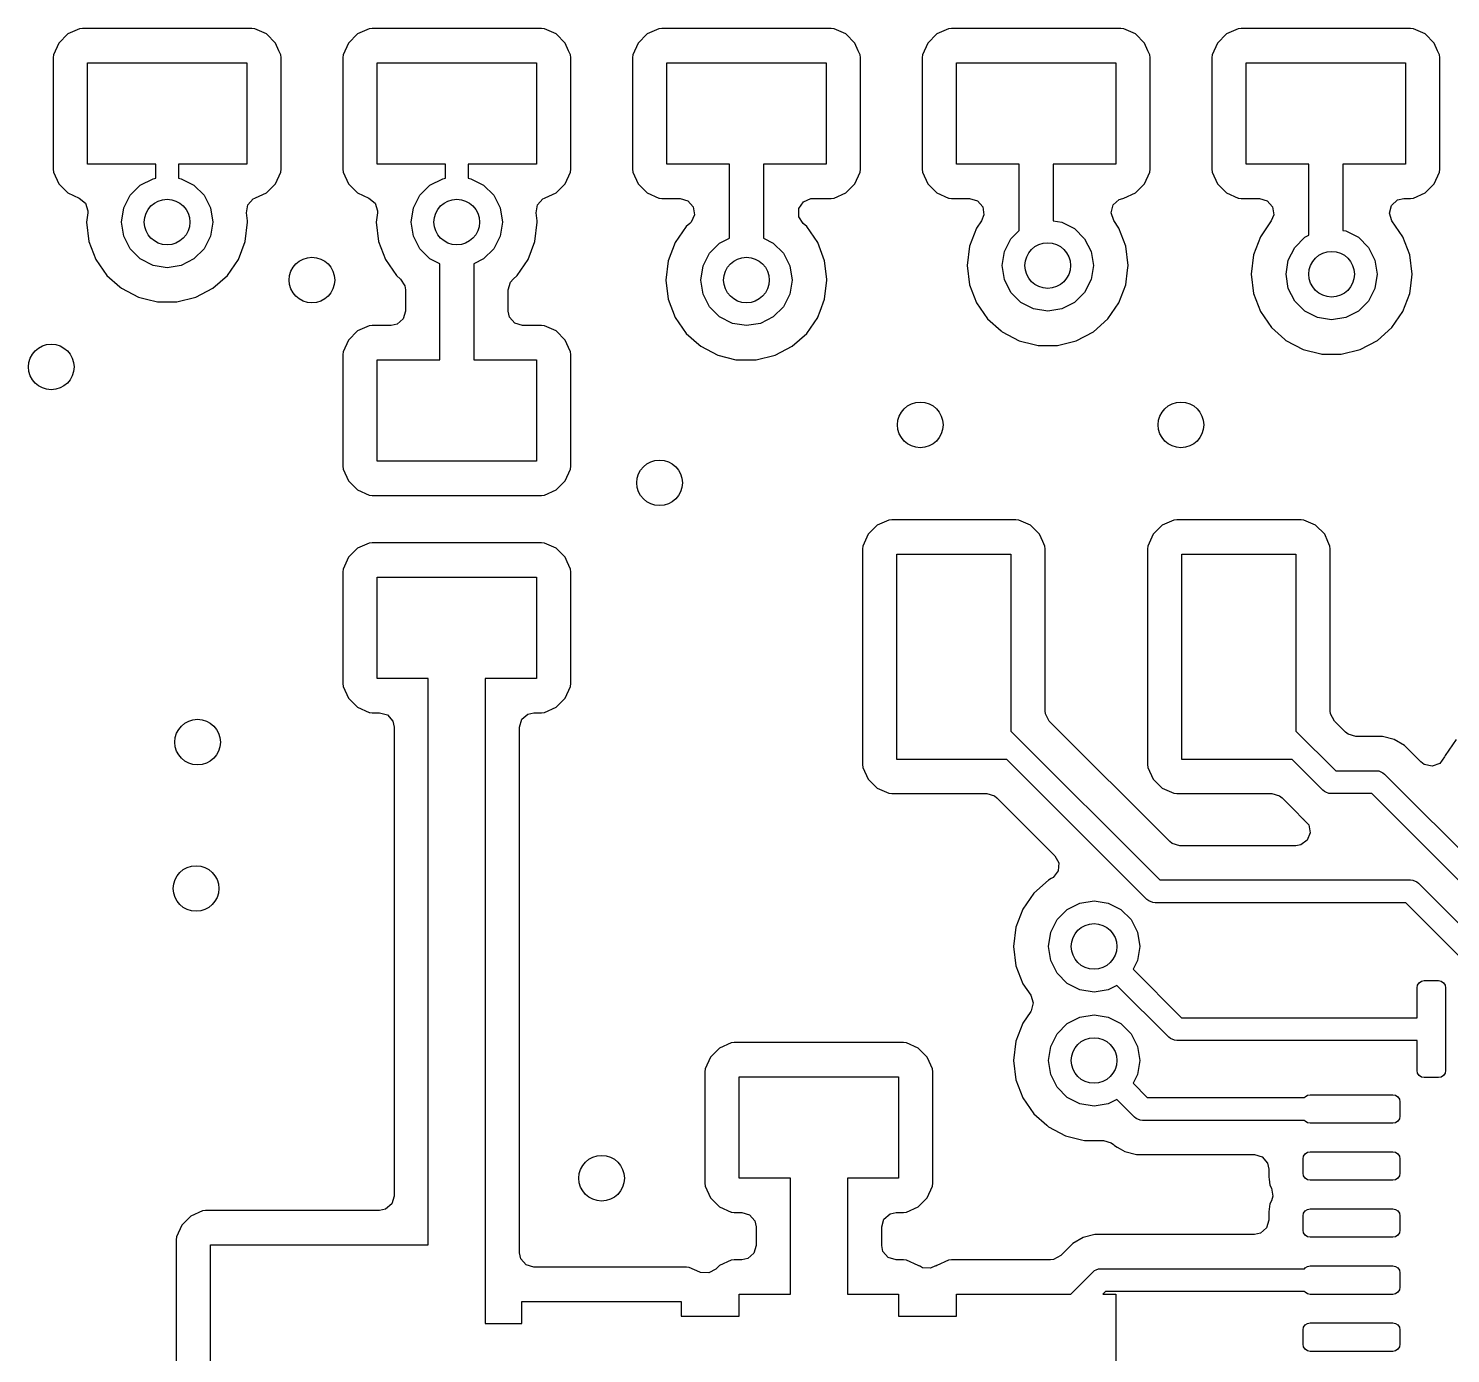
# Model space of a CAD drawing. Extents: x 4.84 to 7.21, y -4.81 to -3.25.
# Drawn here: x 5.3282 to 5.8191, y -4.0186 to -3.5612 of the extents above; entities that cross this region are included whole.
import ezdxf

# ---------------------------------------------------------------- set-up
doc = ezdxf.new("R2010")
doc.units = 0
doc.header["$MEASUREMENT"] = 0
doc.layers.add('BLACK', color=7, linetype='CONTINUOUS')

msp = doc.modelspace()

# ---------------------------------------------------------------- linework, layer by layer
at = {"layer": 'BLACK', "linetype": 'CONTINUOUS'}
for p, q in [((5.34176, -3.56313), (5.33864, -3.56626)), ((5.34581, -3.56134), (5.34176, -3.56313)), ((5.3468, -3.56123), (5.34581, -3.56134)), ((5.34581, -3.56134), (5.34581, -3.56134)), ((5.40533, -3.56123), (5.3468, -3.56123)), ((5.3468, -3.56123), (5.3468, -3.56123)), ((5.40632, -3.56134), (5.40533, -3.56123)), ((5.41037, -3.56313), (5.40632, -3.56134)), ((5.40632, -3.56134), (5.40632, -3.56134)), ((5.41349, -3.56626), (5.41037, -3.56313)), ((5.41037, -3.56313), (5.41037, -3.56313)), ((5.44176, -3.56313), (5.43864, -3.56626)), ((5.44581, -3.56134), (5.44176, -3.56313)), ((5.4468, -3.56123), (5.44581, -3.56134)), ((5.44581, -3.56134), (5.44581, -3.56134)), ((5.50533, -3.56123), (5.4468, -3.56123)), ((5.4468, -3.56123), (5.4468, -3.56123)), ((5.50632, -3.56134), (5.50533, -3.56123)), ((5.51037, -3.56313), (5.50632, -3.56134)), ((5.50632, -3.56134), (5.50632, -3.56134)), ((5.51349, -3.56626), (5.51037, -3.56313)), ((5.51037, -3.56313), (5.51037, -3.56313)), ((5.54176, -3.56313), (5.53864, -3.56626)), ((5.54581, -3.56134), (5.54176, -3.56313)), ((5.5468, -3.56123), (5.54581, -3.56134)), ((5.54581, -3.56134), (5.54581, -3.56134)), ((5.60533, -3.56123), (5.5468, -3.56123)), ((5.5468, -3.56123), (5.5468, -3.56123)), ((5.60632, -3.56134), (5.60533, -3.56123)), ((5.61037, -3.56313), (5.60632, -3.56134)), ((5.60632, -3.56134), (5.60632, -3.56134)), ((5.61349, -3.56626), (5.61037, -3.56313)), ((5.61037, -3.56313), (5.61037, -3.56313)), ((5.64176, -3.56313), (5.63864, -3.56626)), ((5.64581, -3.56134), (5.64176, -3.56313)), ((5.6468, -3.56123), (5.64581, -3.56134)), ((5.64581, -3.56134), (5.64581, -3.56134)), ((5.70533, -3.56123), (5.6468, -3.56123)), ((5.6468, -3.56123), (5.6468, -3.56123)), ((5.70632, -3.56134), (5.70533, -3.56123)), ((5.71037, -3.56313), (5.70632, -3.56134)), ((5.70632, -3.56134), (5.70632, -3.56134)), ((5.71349, -3.56626), (5.71037, -3.56313)), ((5.71037, -3.56313), (5.71037, -3.56313)), ((5.74176, -3.56313), (5.73864, -3.56626)), ((5.74581, -3.56134), (5.74176, -3.56313)), ((5.7468, -3.56123), (5.74581, -3.56134)), ((5.74581, -3.56134), (5.74581, -3.56134)), ((5.80533, -3.56123), (5.7468, -3.56123)), ((5.7468, -3.56123), (5.7468, -3.56123)), ((5.80632, -3.56134), (5.80533, -3.56123)), ((5.81037, -3.56313), (5.80632, -3.56134)), ((5.80632, -3.56134), (5.80632, -3.56134)), ((5.81349, -3.56626), (5.81037, -3.56313)), ((5.81037, -3.56313), (5.81037, -3.56313)), ((5.33864, -3.56626), (5.33685, -3.5703)), ((5.33864, -3.56626), (5.33864, -3.56626)), ((5.41466, -3.5689), (5.41349, -3.56626)), ((5.41528, -3.5703), (5.41466, -3.5689)), ((5.43864, -3.56626), (5.43685, -3.5703)), ((5.43864, -3.56626), (5.43864, -3.56626)), ((5.51466, -3.5689), (5.51349, -3.56626)), ((5.51528, -3.5703), (5.51466, -3.5689)), ((5.53864, -3.56626), (5.53685, -3.5703)), ((5.53864, -3.56626), (5.53864, -3.56626)), ((5.61466, -3.5689), (5.61349, -3.56626)), ((5.61528, -3.5703), (5.61466, -3.5689)), ((5.63864, -3.56626), (5.63685, -3.5703)), ((5.63864, -3.56626), (5.63864, -3.56626)), ((5.71466, -3.5689), (5.71349, -3.56626)), ((5.71528, -3.5703), (5.71466, -3.5689)), ((5.73864, -3.56626), (5.73685, -3.5703)), ((5.73864, -3.56626), (5.73864, -3.56626)), ((5.81466, -3.5689), (5.81349, -3.56626)), ((5.81528, -3.5703), (5.81466, -3.5689)), ((5.33685, -3.5703), (5.33673, -3.57129)), ((5.33673, -3.57129), (5.33673, -3.60982)), ((5.34856, -3.60806), (5.34856, -3.57306)), ((5.34856, -3.57306), (5.40356, -3.57306)), ((5.40356, -3.57306), (5.40356, -3.60806)), ((5.4154, -3.57129), (5.41528, -3.5703)), ((5.4154, -3.60982), (5.4154, -3.57129)), ((5.4154, -3.57129), (5.4154, -3.57129)), ((5.43685, -3.5703), (5.43673, -3.57129)), ((5.43673, -3.57129), (5.43673, -3.60982)), ((5.44856, -3.60806), (5.44856, -3.57306)), ((5.44856, -3.57306), (5.50356, -3.57306)), ((5.50356, -3.57306), (5.50356, -3.60806)), ((5.5154, -3.57129), (5.51528, -3.5703)), ((5.5154, -3.60982), (5.5154, -3.57129)), ((5.5154, -3.57129), (5.5154, -3.57129)), ((5.53685, -3.5703), (5.53673, -3.57129)), ((5.53673, -3.57129), (5.53673, -3.60982)), ((5.54856, -3.60806), (5.54856, -3.57306)), ((5.54856, -3.57306), (5.60356, -3.57306)), ((5.60356, -3.57306), (5.60356, -3.60806)), ((5.6154, -3.57129), (5.61528, -3.5703)), ((5.6154, -3.60982), (5.6154, -3.57129)), ((5.6154, -3.57129), (5.6154, -3.57129)), ((5.63685, -3.5703), (5.63673, -3.57129)), ((5.63673, -3.57129), (5.63673, -3.60982)), ((5.64856, -3.60806), (5.64856, -3.57306)), ((5.64856, -3.57306), (5.70356, -3.57306)), ((5.70356, -3.57306), (5.70356, -3.60806)), ((5.7154, -3.57129), (5.71528, -3.5703)), ((5.7154, -3.60982), (5.7154, -3.57129)), ((5.7154, -3.57129), (5.7154, -3.57129)), ((5.73685, -3.5703), (5.73673, -3.57129)), ((5.73673, -3.57129), (5.73673, -3.60982)), ((5.74856, -3.60806), (5.74856, -3.57306)), ((5.74856, -3.57306), (5.80356, -3.57306)), ((5.80356, -3.57306), (5.80356, -3.60806)), ((5.8154, -3.57129), (5.81528, -3.5703)), ((5.8154, -3.60982), (5.8154, -3.57129)), ((5.37213, -3.60806), (5.34856, -3.60806)), ((5.37213, -3.61293), (5.37213, -3.60806)), ((5.40356, -3.60806), (5.38, -3.60806)), ((5.38, -3.60806), (5.38, -3.61293)), ((5.47213, -3.60806), (5.44856, -3.60806)), ((5.47213, -3.61293), (5.47213, -3.60806)), ((5.50356, -3.60806), (5.48, -3.60806)), ((5.48, -3.60806), (5.48, -3.61293)), ((5.57016, -3.60806), (5.54856, -3.60806)), ((5.57016, -3.63361), (5.57016, -3.60806)), ((5.60356, -3.60806), (5.58197, -3.60806)), ((5.58197, -3.60806), (5.58197, -3.63361)), ((5.67016, -3.60806), (5.64856, -3.60806)), ((5.67016, -3.63097), (5.67016, -3.60806)), ((5.70356, -3.60806), (5.68197, -3.60806)), ((5.68197, -3.60806), (5.68197, -3.62761)), ((5.77016, -3.60806), (5.74856, -3.60806)), ((5.77016, -3.63263), (5.77016, -3.60806)), ((5.80356, -3.60806), (5.78197, -3.60806)), ((5.78197, -3.60806), (5.78197, -3.63093)), ((5.33673, -3.60982), (5.33673, -3.60982)), ((5.33673, -3.60982), (5.33685, -3.61081)), ((5.33685, -3.61081), (5.33685, -3.61081)), ((5.33685, -3.61081), (5.33864, -3.61486)), ((5.36681, -3.61532), (5.3712, -3.61308)), ((5.3712, -3.61308), (5.37213, -3.61293)), ((5.38, -3.61293), (5.38093, -3.61308)), ((5.38093, -3.61308), (5.38532, -3.61532)), ((5.41349, -3.61486), (5.41528, -3.61081)), ((5.41528, -3.61081), (5.4154, -3.60982)), ((5.43673, -3.60982), (5.43673, -3.60982)), ((5.43673, -3.60982), (5.43685, -3.61081)), ((5.43685, -3.61081), (5.43685, -3.61081)), ((5.43685, -3.61081), (5.43864, -3.61486)), ((5.46681, -3.61532), (5.4712, -3.61308)), ((5.4712, -3.61308), (5.47213, -3.61293)), ((5.48, -3.61293), (5.48093, -3.61308)), ((5.48093, -3.61308), (5.48532, -3.61532)), ((5.51349, -3.61486), (5.51528, -3.61081)), ((5.51528, -3.61081), (5.5154, -3.60982)), ((5.53673, -3.60982), (5.53673, -3.60982)), ((5.53673, -3.60982), (5.53685, -3.61081)), ((5.53685, -3.61081), (5.53685, -3.61081)), ((5.53685, -3.61081), (5.53864, -3.61486)), ((5.61349, -3.61486), (5.61528, -3.61081)), ((5.61528, -3.61081), (5.6154, -3.60982)), ((5.63673, -3.60982), (5.63673, -3.60982)), ((5.63673, -3.60982), (5.63685, -3.61081)), ((5.63685, -3.61081), (5.63685, -3.61081)), ((5.63685, -3.61081), (5.63864, -3.61486)), ((5.71349, -3.61486), (5.71528, -3.61081)), ((5.71528, -3.61081), (5.7154, -3.60982)), ((5.73673, -3.60982), (5.73673, -3.60982)), ((5.73673, -3.60982), (5.73685, -3.61081)), ((5.73685, -3.61081), (5.73685, -3.61081)), ((5.73685, -3.61081), (5.73864, -3.61486)), ((5.81349, -3.61486), (5.81528, -3.61081)), ((5.81528, -3.61081), (5.8154, -3.60982)), ((5.33864, -3.61486), (5.34176, -3.61799)), ((5.34176, -3.61799), (5.34176, -3.61799)), ((5.34176, -3.61799), (5.34176, -3.61799)), ((5.34176, -3.61799), (5.34575, -3.61975)), ((5.36332, -3.6188), (5.36681, -3.61532)), ((5.38532, -3.61532), (5.38881, -3.6188)), ((5.40656, -3.61967), (5.41037, -3.61799)), ((5.41037, -3.61799), (5.41349, -3.61486)), ((5.43864, -3.61486), (5.44176, -3.61799)), ((5.44176, -3.61799), (5.44176, -3.61799)), ((5.44176, -3.61799), (5.44176, -3.61799)), ((5.44176, -3.61799), (5.44575, -3.61975)), ((5.46332, -3.6188), (5.46681, -3.61532)), ((5.48532, -3.61532), (5.48881, -3.6188)), ((5.50656, -3.61967), (5.51037, -3.61799)), ((5.51037, -3.61799), (5.51349, -3.61486)), ((5.53864, -3.61486), (5.54176, -3.61799)), ((5.54176, -3.61799), (5.54176, -3.61799)), ((5.54176, -3.61799), (5.54176, -3.61799)), ((5.54176, -3.61799), (5.54581, -3.61977)), ((5.60632, -3.61977), (5.61037, -3.61799)), ((5.61037, -3.61799), (5.61349, -3.61486)), ((5.63864, -3.61486), (5.64176, -3.61799)), ((5.64176, -3.61799), (5.64176, -3.61799)), ((5.64176, -3.61799), (5.64176, -3.61799)), ((5.64176, -3.61799), (5.64581, -3.61977)), ((5.70632, -3.61977), (5.71037, -3.61799)), ((5.71037, -3.61799), (5.71349, -3.61486)), ((5.73864, -3.61486), (5.74176, -3.61799)), ((5.74176, -3.61799), (5.74176, -3.61799)), ((5.74176, -3.61799), (5.74176, -3.61799)), ((5.74176, -3.61799), (5.74581, -3.61977)), ((5.80632, -3.61977), (5.81037, -3.61799)), ((5.81037, -3.61799), (5.81349, -3.61486)), ((5.34575, -3.61975), (5.34788, -3.62155)), ((5.34788, -3.62155), (5.3487, -3.62422)), ((5.36109, -3.62319), (5.36332, -3.6188)), ((5.38881, -3.6188), (5.39104, -3.62319)), ((5.40346, -3.62488), (5.40392, -3.62213)), ((5.40392, -3.62213), (5.4058, -3.62005)), ((5.4058, -3.62005), (5.40638, -3.61975)), ((5.40638, -3.61975), (5.40656, -3.61967)), ((5.44575, -3.61975), (5.44788, -3.62155)), ((5.44788, -3.62155), (5.4487, -3.62422)), ((5.46109, -3.62319), (5.46332, -3.6188)), ((5.48881, -3.6188), (5.49104, -3.62319)), ((5.50346, -3.62488), (5.50392, -3.62213)), ((5.50392, -3.62213), (5.5058, -3.62005)), ((5.5058, -3.62005), (5.50638, -3.61975)), ((5.50638, -3.61975), (5.50656, -3.61967)), ((5.54581, -3.61977), (5.54581, -3.61977)), ((5.54581, -3.61977), (5.54599, -3.61979)), ((5.54599, -3.61979), (5.5468, -3.61989)), ((5.5468, -3.61989), (5.55319, -3.61989)), ((5.55319, -3.61989), (5.55587, -3.62068)), ((5.55587, -3.62068), (5.5577, -3.62279)), ((5.5577, -3.62279), (5.5581, -3.62556)), ((5.59419, -3.6234), (5.59573, -3.62107)), ((5.59573, -3.62107), (5.59829, -3.61993)), ((5.59829, -3.61993), (5.59894, -3.61989)), ((5.59894, -3.61989), (5.60533, -3.61989)), ((5.60533, -3.61989), (5.60632, -3.61977)), ((5.60533, -3.61989), (5.60533, -3.61989)), ((5.64581, -3.61977), (5.64581, -3.61977)), ((5.64581, -3.61977), (5.64599, -3.61979)), ((5.64599, -3.61979), (5.6468, -3.61989)), ((5.6468, -3.61989), (5.6531, -3.61989)), ((5.6531, -3.61989), (5.65578, -3.62068)), ((5.65578, -3.62068), (5.65761, -3.62279)), ((5.65761, -3.62279), (5.65801, -3.62556)), ((5.70197, -3.62486), (5.70267, -3.62215)), ((5.70267, -3.62215), (5.70472, -3.62026)), ((5.70472, -3.62026), (5.70596, -3.61989)), ((5.70596, -3.61987), (5.70632, -3.61977)), ((5.70596, -3.61989), (5.70596, -3.61987)), ((5.70632, -3.61977), (5.70632, -3.61977)), ((5.74581, -3.61977), (5.74581, -3.61977)), ((5.74581, -3.61977), (5.74599, -3.61979)), ((5.74599, -3.61979), (5.7468, -3.61989)), ((5.7468, -3.61989), (5.75317, -3.61989)), ((5.75317, -3.61989), (5.75585, -3.62068)), ((5.75585, -3.62068), (5.75768, -3.62279)), ((5.75768, -3.62279), (5.75808, -3.62556)), ((5.79801, -3.62501), (5.7987, -3.62231)), ((5.7987, -3.62231), (5.80076, -3.62041)), ((5.80076, -3.62041), (5.80296, -3.61989)), ((5.80296, -3.61989), (5.80533, -3.61989)), ((5.80533, -3.61989), (5.80632, -3.61977)), ((5.80533, -3.61989), (5.80533, -3.61989)), ((5.34867, -3.62488), (5.34828, -3.62806)), ((5.3487, -3.62422), (5.34867, -3.62488)), ((5.36032, -3.62806), (5.36109, -3.62319)), ((5.39104, -3.62319), (5.39181, -3.62806)), ((5.4038, -3.62767), (5.40346, -3.62488)), ((5.40385, -3.62806), (5.4038, -3.62767)), ((5.44867, -3.62488), (5.44828, -3.62806)), ((5.4487, -3.62422), (5.44867, -3.62488)), ((5.46032, -3.62806), (5.46109, -3.62319)), ((5.49104, -3.62319), (5.49181, -3.62806)), ((5.5038, -3.62767), (5.50346, -3.62488)), ((5.50385, -3.62806), (5.5038, -3.62767)), ((5.5581, -3.62556), (5.55694, -3.6281)), ((5.59416, -3.6262), (5.59419, -3.6234)), ((5.59565, -3.62856), (5.59416, -3.6262)), ((5.65718, -3.62767), (5.65547, -3.63015)), ((5.65801, -3.62556), (5.65718, -3.62767)), ((5.68197, -3.62761), (5.68493, -3.62808)), ((5.70285, -3.62752), (5.70197, -3.62486)), ((5.70466, -3.63015), (5.70285, -3.62752)), ((5.75725, -3.62767), (5.75347, -3.63315)), ((5.75808, -3.62556), (5.75725, -3.62767)), ((5.79888, -3.62767), (5.79801, -3.62501)), ((5.80266, -3.63315), (5.79888, -3.62767)), ((5.34828, -3.62806), (5.34828, -3.62806)), ((5.34828, -3.62806), (5.34909, -3.63471)), ((5.36109, -3.63293), (5.36032, -3.62806)), ((5.39181, -3.62806), (5.39104, -3.63293)), ((5.40304, -3.63471), (5.40385, -3.62806)), ((5.44828, -3.62806), (5.44828, -3.62806)), ((5.44828, -3.62806), (5.44909, -3.63471)), ((5.46109, -3.63293), (5.46032, -3.62806)), ((5.49181, -3.62806), (5.49104, -3.63293)), ((5.50304, -3.63471), (5.50385, -3.62806)), ((5.55527, -3.62964), (5.55147, -3.63515)), ((5.55648, -3.62856), (5.55527, -3.62964)), ((5.55694, -3.6281), (5.55648, -3.62856)), ((5.59686, -3.62964), (5.59565, -3.62856)), ((5.60066, -3.63515), (5.59686, -3.62964)), ((5.59686, -3.62964), (5.59686, -3.62964)), ((5.65547, -3.63015), (5.65309, -3.63641)), ((5.66732, -3.6338), (5.67016, -3.63097)), ((5.68493, -3.62808), (5.68932, -3.63032)), ((5.68932, -3.63032), (5.69281, -3.6338)), ((5.70704, -3.63641), (5.70466, -3.63015)), ((5.70466, -3.63015), (5.70466, -3.63015)), ((5.70466, -3.63015), (5.70466, -3.63015)), ((5.76881, -3.63332), (5.77016, -3.63263)), ((5.78197, -3.63093), (5.78293, -3.63108)), ((5.78293, -3.63108), (5.78732, -3.63332)), ((5.34909, -3.63471), (5.35147, -3.64097)), ((5.36332, -3.63732), (5.36109, -3.63293)), ((5.36681, -3.6408), (5.36332, -3.63732)), ((5.38881, -3.63732), (5.38532, -3.6408)), ((5.39104, -3.63293), (5.38881, -3.63732)), ((5.40066, -3.64097), (5.40304, -3.63471)), ((5.44909, -3.63471), (5.45147, -3.64097)), ((5.46332, -3.63732), (5.46109, -3.63293)), ((5.46681, -3.6408), (5.46332, -3.63732)), ((5.48881, -3.63732), (5.48532, -3.6408)), ((5.49104, -3.63293), (5.48881, -3.63732)), ((5.50066, -3.64097), (5.50304, -3.63471)), ((5.55147, -3.63515), (5.54909, -3.64141)), ((5.55147, -3.63515), (5.55147, -3.63515)), ((5.56332, -3.6388), (5.56681, -3.63532)), ((5.56681, -3.63532), (5.57016, -3.63361)), ((5.58197, -3.63361), (5.58532, -3.63532)), ((5.58532, -3.63532), (5.58881, -3.6388)), ((5.60304, -3.64141), (5.60066, -3.63515)), ((5.60066, -3.63515), (5.60066, -3.63515)), ((5.65309, -3.63641), (5.65228, -3.64306)), ((5.66509, -3.63819), (5.66732, -3.6338)), ((5.69281, -3.6338), (5.69504, -3.63819)), ((5.70785, -3.64306), (5.70704, -3.63641)), ((5.75347, -3.63315), (5.75109, -3.63941)), ((5.75347, -3.63315), (5.75347, -3.63315)), ((5.76309, -3.64119), (5.76532, -3.6368)), ((5.76532, -3.6368), (5.76881, -3.63332)), ((5.78732, -3.63332), (5.79081, -3.6368)), ((5.79081, -3.6368), (5.79304, -3.64119)), ((5.80504, -3.63941), (5.80266, -3.63315)), ((5.80266, -3.63315), (5.80266, -3.63315)), ((5.35147, -3.64097), (5.35147, -3.64097)), ((5.35147, -3.64097), (5.35527, -3.64648)), ((5.3712, -3.64304), (5.36681, -3.6408)), ((5.38532, -3.6408), (5.38093, -3.64304)), ((5.39686, -3.64648), (5.40066, -3.64097)), ((5.45147, -3.64097), (5.45147, -3.64097)), ((5.45147, -3.64097), (5.45527, -3.64648)), ((5.47016, -3.64251), (5.46681, -3.6408)), ((5.47016, -3.67556), (5.47016, -3.64251)), ((5.48532, -3.6408), (5.48197, -3.64251)), ((5.48197, -3.64251), (5.48197, -3.67556)), ((5.49686, -3.64648), (5.50066, -3.64097)), ((5.54909, -3.64141), (5.54828, -3.64806)), ((5.56109, -3.64319), (5.56332, -3.6388)), ((5.58881, -3.6388), (5.59104, -3.64319)), ((5.60382, -3.6478), (5.60304, -3.64141)), ((5.66432, -3.64306), (5.66509, -3.63819)), ((5.69504, -3.63819), (5.69581, -3.64306)), ((5.75109, -3.63941), (5.75028, -3.64606)), ((5.76232, -3.64606), (5.76309, -3.64119)), ((5.79304, -3.64119), (5.79381, -3.64606)), ((5.80585, -3.64606), (5.80504, -3.63941)), ((5.35527, -3.64648), (5.35527, -3.64648)), ((5.35527, -3.64648), (5.35969, -3.65039)), ((5.37606, -3.64381), (5.3712, -3.64304)), ((5.38093, -3.64304), (5.37606, -3.64381)), ((5.39185, -3.65092), (5.39686, -3.64648)), ((5.45527, -3.64648), (5.45527, -3.64648)), ((5.45527, -3.64648), (5.45666, -3.64771)), ((5.49547, -3.64771), (5.49686, -3.64648)), ((5.49686, -3.64648), (5.49686, -3.64648)), ((5.56032, -3.64806), (5.56109, -3.64319)), ((5.59104, -3.64319), (5.59181, -3.64806)), ((5.65228, -3.64306), (5.65228, -3.64306)), ((5.65228, -3.64306), (5.65309, -3.64971)), ((5.66509, -3.64793), (5.66432, -3.64306)), ((5.69581, -3.64306), (5.69504, -3.64793)), ((5.70704, -3.64971), (5.70765, -3.64471)), ((5.70765, -3.64471), (5.70785, -3.64306)), ((5.70785, -3.64306), (5.70785, -3.64306)), ((5.75028, -3.64606), (5.75028, -3.64606)), ((5.75028, -3.64606), (5.75109, -3.65271)), ((5.76309, -3.65093), (5.76232, -3.64606)), ((5.79381, -3.64606), (5.79304, -3.65093)), ((5.80536, -3.65008), (5.80585, -3.64606)), ((5.80585, -3.64606), (5.80585, -3.64606)), ((5.35969, -3.65039), (5.36028, -3.65092)), ((5.36028, -3.65092), (5.36621, -3.65403)), ((5.38592, -3.65403), (5.39185, -3.65092)), ((5.45666, -3.64771), (5.45814, -3.65008)), ((5.45814, -3.65008), (5.45833, -3.65142)), ((5.45833, -3.65142), (5.45833, -3.65877)), ((5.4938, -3.65142), (5.49459, -3.64874)), ((5.4938, -3.65877), (5.4938, -3.65142)), ((5.49459, -3.64874), (5.49547, -3.64771)), ((5.54828, -3.64806), (5.54828, -3.64806)), ((5.54828, -3.64806), (5.54909, -3.65471)), ((5.56109, -3.65293), (5.56032, -3.64806)), ((5.59181, -3.64806), (5.59104, -3.65293)), ((5.60304, -3.65471), (5.60385, -3.64806)), ((5.60385, -3.64806), (5.60382, -3.6478)), ((5.65309, -3.64971), (5.65547, -3.65597)), ((5.66732, -3.65232), (5.66509, -3.64793)), ((5.67081, -3.6558), (5.66732, -3.65232)), ((5.69281, -3.65232), (5.68932, -3.6558)), ((5.69504, -3.64793), (5.69281, -3.65232)), ((5.70466, -3.65597), (5.70704, -3.64971)), ((5.76532, -3.65532), (5.76309, -3.65093)), ((5.79304, -3.65093), (5.79081, -3.65532)), ((5.80504, -3.65271), (5.80536, -3.65008)), ((5.36621, -3.65403), (5.36621, -3.65403)), ((5.36621, -3.65403), (5.36621, -3.65403)), ((5.36621, -3.65403), (5.36894, -3.65471)), ((5.36894, -3.65471), (5.37272, -3.65564)), ((5.37272, -3.65564), (5.37272, -3.65564)), ((5.37272, -3.65564), (5.37941, -3.65564)), ((5.37941, -3.65564), (5.38592, -3.65403)), ((5.37941, -3.65564), (5.37941, -3.65564)), ((5.54909, -3.65471), (5.55147, -3.66097)), ((5.56332, -3.65732), (5.56109, -3.65293)), ((5.56681, -3.6608), (5.56332, -3.65732)), ((5.58881, -3.65732), (5.58532, -3.6608)), ((5.59104, -3.65293), (5.58881, -3.65732)), ((5.6015, -3.65877), (5.60304, -3.65471)), ((5.65547, -3.65597), (5.65547, -3.65597)), ((5.65547, -3.65597), (5.65927, -3.66148)), ((5.6752, -3.65804), (5.67081, -3.6558)), ((5.68932, -3.6558), (5.68493, -3.65804)), ((5.70086, -3.66148), (5.70466, -3.65597)), ((5.75109, -3.65271), (5.75347, -3.65897)), ((5.76881, -3.6588), (5.76532, -3.65532)), ((5.79081, -3.65532), (5.78732, -3.6588)), ((5.80266, -3.65897), (5.80504, -3.65271)), ((5.45754, -3.66145), (5.45543, -3.66328)), ((5.45833, -3.65877), (5.45754, -3.66145)), ((5.49425, -3.66083), (5.4938, -3.65877)), ((5.49608, -3.66294), (5.49425, -3.66083)), ((5.55147, -3.66097), (5.55147, -3.66097)), ((5.55147, -3.66097), (5.55527, -3.66648)), ((5.5712, -3.66304), (5.56681, -3.6608)), ((5.58532, -3.6608), (5.58093, -3.66304)), ((5.59686, -3.66648), (5.60066, -3.66097)), ((5.60066, -3.66097), (5.60068, -3.66092)), ((5.60068, -3.66092), (5.6015, -3.65877)), ((5.65927, -3.66148), (5.65927, -3.66148)), ((5.65927, -3.66148), (5.66395, -3.66563)), ((5.68006, -3.65881), (5.6752, -3.65804)), ((5.68493, -3.65804), (5.68006, -3.65881)), ((5.69585, -3.66592), (5.70086, -3.66148)), ((5.75347, -3.65897), (5.75347, -3.65897)), ((5.75347, -3.65897), (5.75727, -3.66448)), ((5.7732, -3.66104), (5.76881, -3.6588)), ((5.77806, -3.66181), (5.7732, -3.66104)), ((5.78293, -3.66104), (5.77806, -3.66181)), ((5.78732, -3.6588), (5.78293, -3.66104)), ((5.79886, -3.66448), (5.80266, -3.65897)), ((5.44176, -3.66563), (5.43864, -3.66876)), ((5.44581, -3.66384), (5.44176, -3.66563)), ((5.4468, -3.66373), (5.44581, -3.66384)), ((5.44581, -3.66384), (5.44581, -3.66384)), ((5.45337, -3.66373), (5.4468, -3.66373)), ((5.4468, -3.66373), (5.4468, -3.66373)), ((5.45543, -3.66328), (5.45337, -3.66373)), ((5.49876, -3.66373), (5.49608, -3.66294)), ((5.50533, -3.66373), (5.49876, -3.66373)), ((5.50632, -3.66384), (5.50533, -3.66373)), ((5.50533, -3.66373), (5.50533, -3.66373)), ((5.51037, -3.66563), (5.50632, -3.66384)), ((5.50632, -3.66384), (5.50632, -3.66384)), ((5.51349, -3.66876), (5.51037, -3.66563)), ((5.51037, -3.66563), (5.51037, -3.66563)), ((5.55527, -3.66648), (5.55527, -3.66648)), ((5.55527, -3.66648), (5.55958, -3.6703)), ((5.57606, -3.66381), (5.5712, -3.66304)), ((5.58093, -3.66304), (5.57606, -3.66381)), ((5.59185, -3.67092), (5.59686, -3.66648)), ((5.66395, -3.66563), (5.66428, -3.66592)), ((5.66428, -3.66592), (5.67021, -3.66903)), ((5.68992, -3.66903), (5.69585, -3.66592)), ((5.75727, -3.66448), (5.75727, -3.66448)), ((5.75727, -3.66448), (5.76196, -3.66864)), ((5.79385, -3.66892), (5.79886, -3.66448)), ((5.43864, -3.66876), (5.43685, -3.6728)), ((5.43864, -3.66876), (5.43864, -3.66876)), ((5.51462, -3.6713), (5.51349, -3.66876)), ((5.51528, -3.6728), (5.51462, -3.6713)), ((5.55958, -3.6703), (5.56028, -3.67092)), ((5.56028, -3.67092), (5.56621, -3.67403)), ((5.58592, -3.67403), (5.59185, -3.67092)), ((5.67021, -3.66903), (5.67021, -3.66903)), ((5.67021, -3.66903), (5.67021, -3.66903)), ((5.67021, -3.66903), (5.67536, -3.6703)), ((5.67536, -3.6703), (5.67672, -3.67064)), ((5.67672, -3.67064), (5.67672, -3.67064)), ((5.67672, -3.67064), (5.68341, -3.67064)), ((5.68341, -3.67064), (5.68992, -3.66903)), ((5.68341, -3.67064), (5.68341, -3.67064)), ((5.76196, -3.66864), (5.76228, -3.66892)), ((5.76228, -3.66892), (5.76821, -3.67203)), ((5.76821, -3.67203), (5.76821, -3.67203)), ((5.76821, -3.67203), (5.76821, -3.67203)), ((5.76821, -3.67203), (5.77435, -3.67355)), ((5.78141, -3.67364), (5.78792, -3.67203)), ((5.78792, -3.67203), (5.79385, -3.66892)), ((5.43685, -3.6728), (5.43673, -3.67379)), ((5.43673, -3.67379), (5.43673, -3.71232)), ((5.44856, -3.71056), (5.44856, -3.67556)), ((5.44856, -3.67556), (5.47016, -3.67556)), ((5.48197, -3.67556), (5.50356, -3.67556)), ((5.50356, -3.67556), (5.50356, -3.71056)), ((5.5154, -3.67379), (5.51528, -3.6728)), ((5.5154, -3.71232), (5.5154, -3.67379)), ((5.56621, -3.67403), (5.56621, -3.67403)), ((5.56621, -3.67403), (5.56621, -3.67403)), ((5.56621, -3.67403), (5.57238, -3.67556)), ((5.57238, -3.67556), (5.57272, -3.67564)), ((5.57272, -3.67564), (5.57272, -3.67564)), ((5.57272, -3.67564), (5.57941, -3.67564)), ((5.57941, -3.67564), (5.58592, -3.67403)), ((5.57941, -3.67564), (5.57941, -3.67564)), ((5.77435, -3.67355), (5.77472, -3.67364)), ((5.77472, -3.67364), (5.77472, -3.67364)), ((5.77472, -3.67364), (5.78141, -3.67364)), ((5.78141, -3.67364), (5.78141, -3.67364)), ((5.50356, -3.71056), (5.44856, -3.71056)), ((5.43673, -3.71232), (5.43673, -3.71232)), ((5.43673, -3.71232), (5.43685, -3.71331)), ((5.43685, -3.71331), (5.43685, -3.71331)), ((5.43685, -3.71331), (5.43864, -3.71736)), ((5.51349, -3.71736), (5.51528, -3.71331)), ((5.51528, -3.71331), (5.5154, -3.71232)), ((5.43864, -3.71736), (5.44176, -3.72049)), ((5.44176, -3.72049), (5.44176, -3.72049)), ((5.44176, -3.72049), (5.44176, -3.72049)), ((5.44176, -3.72049), (5.44581, -3.72227)), ((5.50632, -3.72227), (5.51037, -3.72049)), ((5.51037, -3.72049), (5.51349, -3.71736)), ((5.44581, -3.72227), (5.4468, -3.72239)), ((5.4468, -3.72239), (5.50533, -3.72239)), ((5.50533, -3.72239), (5.50632, -3.72227)), ((5.6252, -3.73091), (5.62115, -3.7327)), ((5.62619, -3.73079), (5.6252, -3.73091)), ((5.6252, -3.73091), (5.6252, -3.73091)), ((5.66909, -3.73079), (5.62619, -3.73079)), ((5.62619, -3.73079), (5.62619, -3.73079)), ((5.67008, -3.73091), (5.66909, -3.73079)), ((5.67413, -3.7327), (5.67008, -3.73091)), ((5.67008, -3.73091), (5.67008, -3.73091)), ((5.72362, -3.73091), (5.71958, -3.7327)), ((5.72461, -3.73079), (5.72362, -3.73091)), ((5.72362, -3.73091), (5.72362, -3.73091)), ((5.76752, -3.73079), (5.72461, -3.73079)), ((5.72461, -3.73079), (5.72461, -3.73079)), ((5.76851, -3.73091), (5.76752, -3.73079)), ((5.77255, -3.7327), (5.76851, -3.73091)), ((5.76851, -3.73091), (5.76851, -3.73091)), ((5.61803, -3.73582), (5.61624, -3.73987)), ((5.62115, -3.7327), (5.61803, -3.73582)), ((5.61803, -3.73582), (5.61803, -3.73582)), ((5.67725, -3.73582), (5.67413, -3.7327)), ((5.67413, -3.7327), (5.67413, -3.7327)), ((5.67837, -3.73836), (5.67725, -3.73582)), ((5.71645, -3.73582), (5.71466, -3.73987)), ((5.71958, -3.7327), (5.71645, -3.73582)), ((5.71645, -3.73582), (5.71645, -3.73582)), ((5.77568, -3.73582), (5.77255, -3.7327)), ((5.77255, -3.7327), (5.77255, -3.7327)), ((5.7768, -3.73836), (5.77568, -3.73582)), ((5.44176, -3.74063), (5.43864, -3.74376)), ((5.44581, -3.73884), (5.44176, -3.74063)), ((5.4468, -3.73873), (5.44581, -3.73884)), ((5.44581, -3.73884), (5.44581, -3.73884)), ((5.50533, -3.73873), (5.4468, -3.73873)), ((5.4468, -3.73873), (5.4468, -3.73873)), ((5.50632, -3.73884), (5.50533, -3.73873)), ((5.51037, -3.74063), (5.50632, -3.73884)), ((5.50632, -3.73884), (5.50632, -3.73884)), ((5.51349, -3.74376), (5.51037, -3.74063)), ((5.51037, -3.74063), (5.51037, -3.74063)), ((5.61624, -3.73987), (5.61612, -3.74086)), ((5.61612, -3.74086), (5.61612, -3.81526)), ((5.67904, -3.73987), (5.67837, -3.73836)), ((5.67916, -3.74086), (5.67904, -3.73987)), ((5.67916, -3.79676), (5.67916, -3.74086)), ((5.67916, -3.74086), (5.67916, -3.74086)), ((5.71466, -3.73987), (5.71455, -3.74086)), ((5.71455, -3.74086), (5.71455, -3.81526)), ((5.77747, -3.73987), (5.7768, -3.73836)), ((5.77758, -3.74086), (5.77747, -3.73987)), ((5.77758, -3.79676), (5.77758, -3.74086)), ((5.77758, -3.74086), (5.77758, -3.74086)), ((5.43864, -3.74376), (5.43685, -3.7478)), ((5.43864, -3.74376), (5.43864, -3.74376)), ((5.51418, -3.7453), (5.51349, -3.74376)), ((5.51528, -3.7478), (5.51418, -3.7453)), ((5.62795, -3.81349), (5.62795, -3.74263)), ((5.62795, -3.74263), (5.66732, -3.74263)), ((5.66732, -3.74263), (5.66732, -3.80371)), ((5.72638, -3.81349), (5.72638, -3.74263)), ((5.72638, -3.74263), (5.76575, -3.74263)), ((5.76575, -3.74263), (5.76575, -3.80371)), ((5.43685, -3.7478), (5.43673, -3.74879)), ((5.43673, -3.74879), (5.43673, -3.78732)), ((5.44856, -3.78556), (5.44856, -3.75056)), ((5.44856, -3.75056), (5.50356, -3.75056)), ((5.50356, -3.75056), (5.50356, -3.78556)), ((5.5154, -3.74879), (5.51528, -3.7478)), ((5.5154, -3.78733), (5.5154, -3.74879)), ((5.43673, -3.78732), (5.43673, -3.78733)), ((5.43673, -3.78733), (5.43685, -3.78831)), ((5.43685, -3.78831), (5.43685, -3.78831)), ((5.43685, -3.78831), (5.43864, -3.79236)), ((5.46622, -3.78556), (5.44856, -3.78556)), ((5.46622, -3.98106), (5.46622, -3.78556)), ((5.50356, -3.78556), (5.48591, -3.78556)), ((5.48591, -3.78556), (5.48591, -4.00806)), ((5.51349, -3.79236), (5.51528, -3.78831)), ((5.51528, -3.78831), (5.5154, -3.78733)), ((5.43864, -3.79236), (5.44176, -3.79549)), ((5.51037, -3.79549), (5.51349, -3.79236)), ((5.44176, -3.79549), (5.44176, -3.79549)), ((5.44176, -3.79549), (5.44176, -3.79549)), ((5.44176, -3.79549), (5.44581, -3.79727)), ((5.44581, -3.79727), (5.44581, -3.79727)), ((5.44581, -3.79727), (5.44599, -3.79729)), ((5.44599, -3.79729), (5.4468, -3.79739)), ((5.4468, -3.79739), (5.44943, -3.79739)), ((5.44943, -3.79739), (5.45211, -3.79818)), ((5.45211, -3.79818), (5.45394, -3.80029)), ((5.49774, -3.80235), (5.49853, -3.79967)), ((5.49853, -3.79967), (5.50064, -3.79784)), ((5.50064, -3.79784), (5.5027, -3.79739)), ((5.5027, -3.79739), (5.50533, -3.79739)), ((5.50533, -3.79739), (5.50632, -3.79727)), ((5.50533, -3.79739), (5.50533, -3.79739)), ((5.50632, -3.79727), (5.51037, -3.79549)), ((5.67927, -3.79781), (5.67916, -3.79676)), ((5.68061, -3.80026), (5.67927, -3.79781)), ((5.77769, -3.79781), (5.77758, -3.79676)), ((5.77903, -3.80026), (5.77769, -3.79781)), ((5.45394, -3.80029), (5.45439, -3.80235)), ((5.45439, -3.80235), (5.45439, -3.96427)), ((5.49774, -3.98377), (5.49774, -3.80235)), ((5.66732, -3.80371), (5.71873, -3.85512)), ((5.72218, -3.84184), (5.68061, -3.80026)), ((5.76575, -3.80371), (5.77947, -3.81743)), ((5.78291, -3.80415), (5.77903, -3.80026)), ((5.78374, -3.80481), (5.78291, -3.80415)), ((5.78642, -3.8056), (5.78374, -3.80481)), ((5.79566, -3.8056), (5.78642, -3.8056)), ((5.79967, -3.80667), (5.79566, -3.8056)), ((5.79566, -3.8056), (5.79566, -3.8056)), ((5.80327, -3.80875), (5.79967, -3.80667)), ((5.79967, -3.80667), (5.79967, -3.80667)), ((5.79967, -3.80667), (5.79967, -3.80667)), ((5.80892, -3.8144), (5.80327, -3.80875)), ((5.80327, -3.80875), (5.80327, -3.80875)), ((5.80327, -3.80875), (5.80327, -3.80875)), ((5.82107, -3.80661), (5.81727, -3.81212)), ((5.66597, -3.81349), (5.62795, -3.81349)), ((5.71432, -3.86184), (5.66597, -3.81349)), ((5.76439, -3.81349), (5.72638, -3.81349)), ((5.77505, -3.82415), (5.76439, -3.81349)), ((5.81003, -3.81524), (5.80892, -3.8144)), ((5.81707, -3.81265), (5.81538, -3.81488)), ((5.81727, -3.81212), (5.81707, -3.81265)), ((5.81727, -3.81212), (5.81727, -3.81212)), ((5.61612, -3.81526), (5.61612, -3.81526)), ((5.61612, -3.81526), (5.61624, -3.81625)), ((5.61624, -3.81625), (5.61624, -3.81625)), ((5.61624, -3.81625), (5.61803, -3.82029)), ((5.71455, -3.81526), (5.71455, -3.81526)), ((5.71455, -3.81526), (5.71466, -3.81625)), ((5.71466, -3.81625), (5.71466, -3.81625)), ((5.71466, -3.81625), (5.71645, -3.82029)), ((5.77947, -3.81743), (5.79358, -3.81743)), ((5.79358, -3.81743), (5.79435, -3.8175)), ((5.79435, -3.8175), (5.79577, -3.81809)), ((5.79577, -3.81809), (5.79637, -3.81858)), ((5.79637, -3.81858), (5.85464, -3.87685)), ((5.81275, -3.81584), (5.81003, -3.81524)), ((5.81538, -3.81488), (5.81275, -3.81584)), ((5.61803, -3.82029), (5.62115, -3.82342)), ((5.62115, -3.82342), (5.62115, -3.82342)), ((5.62115, -3.82342), (5.62115, -3.82342)), ((5.62115, -3.82342), (5.6252, -3.82521)), ((5.71645, -3.82029), (5.71958, -3.82342)), ((5.71958, -3.82342), (5.71958, -3.82342)), ((5.71958, -3.82342), (5.71958, -3.82342)), ((5.71958, -3.82342), (5.72362, -3.82521)), ((5.77565, -3.82464), (5.77505, -3.82415)), ((5.6252, -3.82521), (5.62619, -3.82532)), ((5.62619, -3.82532), (5.65901, -3.82532)), ((5.65901, -3.82532), (5.6617, -3.82611)), ((5.6617, -3.82611), (5.66252, -3.82678)), ((5.66252, -3.82678), (5.67428, -3.83854)), ((5.72362, -3.82521), (5.72461, -3.82532)), ((5.72461, -3.82532), (5.75744, -3.82532)), ((5.75744, -3.82532), (5.76012, -3.82611)), ((5.76012, -3.82611), (5.76095, -3.82678)), ((5.76095, -3.82678), (5.76522, -3.83105)), ((5.77604, -3.8248), (5.77565, -3.82464)), ((5.77707, -3.82523), (5.77604, -3.8248)), ((5.77784, -3.8253), (5.77707, -3.82523)), ((5.79195, -3.8253), (5.77784, -3.8253)), ((5.84792, -3.88126), (5.79195, -3.8253)), ((5.76522, -3.83105), (5.76522, -3.83105)), ((5.76522, -3.83105), (5.76815, -3.83398)), ((5.76815, -3.83398), (5.76815, -3.83398)), ((5.76815, -3.83398), (5.76815, -3.83398)), ((5.76815, -3.83398), (5.76824, -3.83403)), ((5.76824, -3.83403), (5.7683, -3.8341)), ((5.7683, -3.8341), (5.76841, -3.83418)), ((5.76841, -3.83418), (5.7684, -3.8342)), ((5.7684, -3.8342), (5.77017, -3.83606)), ((5.67428, -3.83854), (5.68251, -3.84676)), ((5.7707, -3.8388), (5.76966, -3.8414)), ((5.77017, -3.83606), (5.7707, -3.8388)), ((5.72301, -3.8425), (5.72218, -3.84184)), ((5.72569, -3.84329), (5.72301, -3.8425)), ((5.76576, -3.84329), (5.72569, -3.84329)), ((5.76739, -3.84302), (5.76576, -3.84329)), ((5.76966, -3.8414), (5.76739, -3.84302)), ((5.68251, -3.84676), (5.68385, -3.84921)), ((5.68365, -3.852), (5.68197, -3.85424)), ((5.68385, -3.84921), (5.68365, -3.852)), ((5.68028, -3.8552), (5.67527, -3.85964)), ((5.6813, -3.85466), (5.68028, -3.8552)), ((5.68028, -3.8552), (5.68028, -3.8552)), ((5.68197, -3.85424), (5.6813, -3.85466)), ((5.71873, -3.85512), (5.80529, -3.85512)), ((5.80529, -3.85512), (5.80606, -3.8552)), ((5.80606, -3.8552), (5.80748, -3.85579)), ((5.80748, -3.85579), (5.80808, -3.85627)), ((5.80808, -3.85627), (5.83495, -3.88315)), ((5.67527, -3.85964), (5.67147, -3.86515)), ((5.67527, -3.85964), (5.67527, -3.85964)), ((5.68681, -3.86532), (5.6912, -3.86308)), ((5.6912, -3.86308), (5.69606, -3.86231)), ((5.69606, -3.86231), (5.70093, -3.86308)), ((5.70093, -3.86308), (5.70532, -3.86532)), ((5.71492, -3.86233), (5.71432, -3.86184)), ((5.71634, -3.86292), (5.71492, -3.86233)), ((5.7171, -3.863), (5.71634, -3.86292)), ((5.80366, -3.863), (5.7171, -3.863)), ((5.82823, -3.88756), (5.80366, -3.863)), ((5.67147, -3.86515), (5.66909, -3.87141)), ((5.67147, -3.86515), (5.67147, -3.86515)), ((5.68332, -3.8688), (5.68681, -3.86532)), ((5.70532, -3.86532), (5.70881, -3.8688)), ((5.66909, -3.87141), (5.66828, -3.87806)), ((5.68032, -3.87806), (5.68109, -3.87319)), ((5.68109, -3.87319), (5.68332, -3.8688)), ((5.70881, -3.8688), (5.71104, -3.87319)), ((5.71104, -3.87319), (5.71181, -3.87806)), ((5.66828, -3.87806), (5.66828, -3.87806)), ((5.66828, -3.87806), (5.66909, -3.88471)), ((5.68109, -3.88293), (5.68032, -3.87806)), ((5.71181, -3.87806), (5.71104, -3.88293)), ((5.68332, -3.88732), (5.68109, -3.88293)), ((5.71104, -3.88293), (5.70951, -3.88593)), ((5.66909, -3.88471), (5.67147, -3.89097)), ((5.68681, -3.8908), (5.68332, -3.88732)), ((5.70951, -3.88593), (5.72624, -3.90266)), ((5.67147, -3.89097), (5.67147, -3.89097)), ((5.67147, -3.89097), (5.6742, -3.89493)), ((5.6912, -3.89304), (5.68681, -3.8908)), ((5.69606, -3.89381), (5.6912, -3.89304)), ((5.70093, -3.89304), (5.69606, -3.89381)), ((5.70394, -3.8915), (5.70093, -3.89304)), ((5.72182, -3.90939), (5.70394, -3.8915)), ((5.80756, -3.89233), (5.80775, -3.89139)), ((5.80756, -3.90266), (5.80756, -3.89233)), ((5.80775, -3.89139), (5.80828, -3.89059)), ((5.80828, -3.89059), (5.80908, -3.89006)), ((5.80908, -3.89006), (5.81002, -3.88987)), ((5.81002, -3.88987), (5.81494, -3.88987)), ((5.81494, -3.88987), (5.81588, -3.89006)), ((5.81588, -3.89006), (5.81668, -3.89059)), ((5.81668, -3.89059), (5.81722, -3.89139)), ((5.81722, -3.89139), (5.8174, -3.89233)), ((5.8174, -3.89233), (5.8174, -3.92087)), ((5.6742, -3.89493), (5.67507, -3.89758)), ((5.67507, -3.89758), (5.67437, -3.90029)), ((5.6742, -3.90056), (5.67147, -3.90452)), ((5.67437, -3.90029), (5.6742, -3.90056)), ((5.68681, -3.90469), (5.6912, -3.90245)), ((5.6912, -3.90245), (5.69606, -3.90168)), ((5.69606, -3.90168), (5.70093, -3.90245)), ((5.70093, -3.90245), (5.70532, -3.90469)), ((5.72624, -3.90266), (5.80756, -3.90266)), ((5.67147, -3.90452), (5.66909, -3.91078)), ((5.67147, -3.90452), (5.67147, -3.90452)), ((5.68332, -3.90817), (5.68681, -3.90469)), ((5.70532, -3.90469), (5.70881, -3.90817)), ((5.57081, -3.91134), (5.56676, -3.91313)), ((5.5718, -3.91123), (5.57081, -3.91134)), ((5.57081, -3.91134), (5.57081, -3.91134)), ((5.63033, -3.91123), (5.5718, -3.91123)), ((5.5718, -3.91123), (5.5718, -3.91123)), ((5.63132, -3.91134), (5.63033, -3.91123)), ((5.63537, -3.91313), (5.63132, -3.91134)), ((5.63132, -3.91134), (5.63132, -3.91134)), ((5.66909, -3.91078), (5.66828, -3.91743)), ((5.68032, -3.91743), (5.68109, -3.91256)), ((5.68109, -3.91256), (5.68332, -3.90817)), ((5.70881, -3.90817), (5.71104, -3.91256)), ((5.71104, -3.91256), (5.71181, -3.91743)), ((5.72242, -3.90988), (5.72182, -3.90939)), ((5.72384, -3.91046), (5.72242, -3.90988)), ((5.72461, -3.91054), (5.72384, -3.91046)), ((5.80756, -3.91054), (5.72461, -3.91054)), ((5.80756, -3.92087), (5.80756, -3.91054)), ((5.56364, -3.91626), (5.56185, -3.9203)), ((5.56676, -3.91313), (5.56364, -3.91626)), ((5.56364, -3.91626), (5.56364, -3.91626)), ((5.63849, -3.91626), (5.63537, -3.91313)), ((5.63537, -3.91313), (5.63537, -3.91313)), ((5.63918, -3.91781), (5.63849, -3.91626)), ((5.66828, -3.91743), (5.66828, -3.91743)), ((5.66828, -3.91743), (5.66909, -3.92408)), ((5.68109, -3.9223), (5.68032, -3.91743)), ((5.71181, -3.91743), (5.71104, -3.9223)), ((5.56185, -3.9203), (5.56173, -3.92129)), ((5.56173, -3.92129), (5.56173, -3.95982)), ((5.64028, -3.9203), (5.63918, -3.91781)), ((5.6404, -3.92129), (5.64028, -3.9203)), ((5.6404, -3.95982), (5.6404, -3.92129)), ((5.68332, -3.92669), (5.68109, -3.9223)), ((5.71104, -3.9223), (5.70951, -3.9253)), ((5.80775, -3.92182), (5.80756, -3.92087)), ((5.80828, -3.92261), (5.80775, -3.92182)), ((5.81722, -3.92182), (5.81668, -3.92261)), ((5.8174, -3.92087), (5.81722, -3.92182)), ((5.57356, -3.95806), (5.57356, -3.92306)), ((5.57356, -3.92306), (5.62856, -3.92306)), ((5.62856, -3.92306), (5.62856, -3.95806)), ((5.66909, -3.92408), (5.67147, -3.93034)), ((5.68681, -3.93017), (5.68332, -3.92669)), ((5.70951, -3.9253), (5.71443, -3.93022)), ((5.80908, -3.92315), (5.80828, -3.92261)), ((5.81002, -3.92333), (5.80908, -3.92315)), ((5.81494, -3.92333), (5.81002, -3.92333)), ((5.81588, -3.92315), (5.81494, -3.92333)), ((5.81668, -3.92261), (5.81588, -3.92315)), ((5.67147, -3.93034), (5.67147, -3.93034)), ((5.67147, -3.93034), (5.67527, -3.93585)), ((5.6912, -3.93241), (5.68681, -3.93017)), ((5.70394, -3.93087), (5.70093, -3.93241)), ((5.71001, -3.93694), (5.70394, -3.93087)), ((5.71443, -3.93022), (5.76874, -3.93022)), ((5.76874, -3.93022), (5.76891, -3.92996)), ((5.76891, -3.92996), (5.76971, -3.92943)), ((5.76971, -3.92943), (5.77065, -3.92924)), ((5.77065, -3.92924), (5.79919, -3.92924)), ((5.79919, -3.92924), (5.80014, -3.92943)), ((5.80014, -3.92943), (5.80093, -3.92996)), ((5.80093, -3.92996), (5.80147, -3.93076)), ((5.80147, -3.93076), (5.80166, -3.9317)), ((5.80166, -3.9317), (5.80166, -3.93662)), ((5.67527, -3.93585), (5.67527, -3.93585)), ((5.67527, -3.93585), (5.67973, -3.9398)), ((5.69606, -3.93318), (5.6912, -3.93241)), ((5.70093, -3.93241), (5.69606, -3.93318)), ((5.71061, -3.93743), (5.71001, -3.93694)), ((5.80166, -3.93662), (5.80147, -3.93756)), ((5.67973, -3.9398), (5.68028, -3.94029)), ((5.68028, -3.94029), (5.68621, -3.9434)), ((5.71203, -3.93802), (5.71061, -3.93743)), ((5.7128, -3.9381), (5.71203, -3.93802)), ((5.76874, -3.9381), (5.7128, -3.9381)), ((5.76891, -3.93836), (5.76874, -3.9381)), ((5.76971, -3.93889), (5.76891, -3.93836)), ((5.77065, -3.93908), (5.76971, -3.93889)), ((5.79919, -3.93908), (5.77065, -3.93908)), ((5.80014, -3.93889), (5.79919, -3.93908)), ((5.80093, -3.93836), (5.80014, -3.93889)), ((5.80147, -3.93756), (5.80093, -3.93836)), ((5.68621, -3.9434), (5.68621, -3.9434)), ((5.68621, -3.9434), (5.68621, -3.9434)), ((5.68621, -3.9434), (5.69177, -3.94477)), ((5.69177, -3.94477), (5.69272, -3.94501)), ((5.69272, -3.94501), (5.69272, -3.94501)), ((5.69272, -3.94501), (5.69929, -3.94501)), ((5.69929, -3.94501), (5.70197, -3.9458)), ((5.70197, -3.9458), (5.7028, -3.94646)), ((5.7028, -3.94646), (5.70312, -3.94678)), ((5.70312, -3.94678), (5.70312, -3.94678)), ((5.70312, -3.94678), (5.70312, -3.94678)), ((5.70312, -3.94678), (5.70312, -3.94678)), ((5.70312, -3.94678), (5.70312, -3.94678)), ((5.70312, -3.94678), (5.70406, -3.94732)), ((5.70406, -3.94732), (5.70507, -3.94791)), ((5.70507, -3.94791), (5.70671, -3.94885)), ((5.70671, -3.94885), (5.71072, -3.94993)), ((5.71072, -3.94993), (5.71072, -3.94993)), ((5.71072, -3.94993), (5.71518, -3.94993)), ((5.71518, -3.94993), (5.71518, -3.94993)), ((5.71518, -3.94993), (5.7514, -3.94993)), ((5.7514, -3.94993), (5.75408, -3.95072)), ((5.75408, -3.95072), (5.75591, -3.95283)), ((5.76819, -3.95139), (5.76838, -3.95044)), ((5.76819, -3.95631), (5.76819, -3.95139)), ((5.76838, -3.95044), (5.76891, -3.94965)), ((5.76891, -3.94965), (5.76971, -3.94911)), ((5.76971, -3.94911), (5.77065, -3.94892)), ((5.77065, -3.94892), (5.79919, -3.94892)), ((5.79919, -3.94892), (5.80014, -3.94911)), ((5.80014, -3.94911), (5.80093, -3.94965)), ((5.80093, -3.94965), (5.80147, -3.95044)), ((5.80147, -3.95044), (5.80166, -3.95139)), ((5.80166, -3.95139), (5.80166, -3.95631)), ((5.75591, -3.95283), (5.75636, -3.95489)), ((5.75636, -3.95489), (5.75636, -3.95766)), ((5.76838, -3.95725), (5.76819, -3.95631)), ((5.80166, -3.95631), (5.80147, -3.95725)), ((5.56173, -3.95982), (5.56173, -3.95982)), ((5.56173, -3.95982), (5.56185, -3.96081)), ((5.56185, -3.96081), (5.56185, -3.96081)), ((5.56185, -3.96081), (5.56364, -3.96486)), ((5.59122, -3.95806), (5.57356, -3.95806)), ((5.59122, -3.99806), (5.59122, -3.95806)), ((5.62856, -3.95806), (5.61091, -3.95806)), ((5.61091, -3.95806), (5.61091, -3.99806)), ((5.63849, -3.96486), (5.64028, -3.96081)), ((5.64028, -3.96081), (5.6404, -3.95982)), ((5.75636, -3.95766), (5.75646, -3.95836)), ((5.75646, -3.95836), (5.75676, -3.96044)), ((5.75676, -3.96044), (5.75676, -3.96044)), ((5.75676, -3.96044), (5.75729, -3.96151)), ((5.75729, -3.96151), (5.75776, -3.96427)), ((5.76891, -3.95805), (5.76838, -3.95725)), ((5.76971, -3.95858), (5.76891, -3.95805)), ((5.77065, -3.95877), (5.76971, -3.95858)), ((5.79919, -3.95877), (5.77065, -3.95877)), ((5.80014, -3.95858), (5.79919, -3.95877)), ((5.80093, -3.95805), (5.80014, -3.95858)), ((5.80147, -3.95725), (5.80093, -3.95805)), ((5.45439, -3.96427), (5.4536, -3.96695)), ((5.56364, -3.96486), (5.56676, -3.96799)), ((5.63537, -3.96799), (5.63849, -3.96486)), ((5.75729, -3.96587), (5.75676, -3.96694)), ((5.75776, -3.96427), (5.75729, -3.96587)), ((5.38426, -3.97113), (5.38114, -3.97426)), ((5.38831, -3.96934), (5.38426, -3.97113)), ((5.3893, -3.96923), (5.38831, -3.96934)), ((5.38831, -3.96934), (5.38831, -3.96934)), ((5.44943, -3.96923), (5.3893, -3.96923)), ((5.3893, -3.96923), (5.3893, -3.96923)), ((5.45149, -3.96878), (5.44943, -3.96923)), ((5.4536, -3.96695), (5.45149, -3.96878)), ((5.56676, -3.96799), (5.56676, -3.96799)), ((5.56676, -3.96799), (5.56676, -3.96799)), ((5.56676, -3.96799), (5.57081, -3.96977)), ((5.57081, -3.96977), (5.57081, -3.96977)), ((5.57081, -3.96977), (5.57099, -3.96979)), ((5.57099, -3.96979), (5.5718, -3.96989)), ((5.5718, -3.96989), (5.57443, -3.96989)), ((5.57443, -3.96989), (5.57711, -3.97068)), ((5.57711, -3.97068), (5.57894, -3.97279)), ((5.62353, -3.97217), (5.62564, -3.97034)), ((5.62564, -3.97034), (5.6277, -3.96989)), ((5.6277, -3.96989), (5.63033, -3.96989)), ((5.63033, -3.96989), (5.63132, -3.96977)), ((5.63033, -3.96989), (5.63033, -3.96989)), ((5.63132, -3.96977), (5.63537, -3.96799)), ((5.75676, -3.96694), (5.75636, -3.96971)), ((5.75636, -3.96971), (5.75636, -3.97249)), ((5.76819, -3.97107), (5.76838, -3.97013)), ((5.76819, -3.97599), (5.76819, -3.97107)), ((5.76838, -3.97013), (5.76891, -3.96933)), ((5.76891, -3.96933), (5.76971, -3.9688)), ((5.76971, -3.9688), (5.77065, -3.96861)), ((5.77065, -3.96861), (5.79919, -3.96861)), ((5.79919, -3.96861), (5.80014, -3.9688)), ((5.80014, -3.9688), (5.80093, -3.96933)), ((5.80093, -3.96933), (5.80147, -3.97013)), ((5.80147, -3.97013), (5.80166, -3.97107)), ((5.80166, -3.97107), (5.80166, -3.97599)), ((5.38114, -3.97426), (5.37935, -3.9783)), ((5.38114, -3.97426), (5.38114, -3.97426)), ((5.57894, -3.97279), (5.57939, -3.97485)), ((5.57939, -3.97485), (5.57939, -3.98127)), ((5.62274, -3.97485), (5.62353, -3.97217)), ((5.62274, -3.98127), (5.62274, -3.97485)), ((5.75557, -3.97517), (5.75346, -3.977)), ((5.75636, -3.97249), (5.75557, -3.97517)), ((5.76838, -3.97693), (5.76819, -3.97599)), ((5.80166, -3.97599), (5.80147, -3.97693)), ((5.37935, -3.9783), (5.37923, -3.97929)), ((5.37923, -3.97929), (5.37923, -4.02642)), ((5.39106, -4.04322), (5.39106, -3.98106)), ((5.39106, -3.98106), (5.46622, -3.98106)), ((5.57939, -3.98127), (5.5786, -3.98395)), ((5.62319, -3.98333), (5.62274, -3.98127)), ((5.68873, -3.9806), (5.68455, -3.98477)), ((5.69232, -3.97852), (5.68873, -3.9806)), ((5.68873, -3.9806), (5.68873, -3.9806)), ((5.69633, -3.97745), (5.69232, -3.97852)), ((5.69232, -3.97852), (5.69232, -3.97852)), ((5.69232, -3.97852), (5.69232, -3.97852)), ((5.70048, -3.97745), (5.69633, -3.97745)), ((5.7514, -3.97745), (5.70048, -3.97745)), ((5.75346, -3.977), (5.7514, -3.97745)), ((5.76891, -3.97773), (5.76838, -3.97693)), ((5.76971, -3.97826), (5.76891, -3.97773)), ((5.77065, -3.97845), (5.76971, -3.97826)), ((5.79919, -3.97845), (5.77065, -3.97845)), ((5.80014, -3.97826), (5.79919, -3.97845)), ((5.80093, -3.97773), (5.80014, -3.97826)), ((5.80147, -3.97693), (5.80093, -3.97773)), ((5.49819, -3.98583), (5.49774, -3.98377)), ((5.50002, -3.98794), (5.49819, -3.98583)), ((5.57081, -3.98634), (5.56676, -3.98813)), ((5.5718, -3.98623), (5.57081, -3.98634)), ((5.57081, -3.98634), (5.57081, -3.98634)), ((5.57443, -3.98623), (5.5718, -3.98623)), ((5.5718, -3.98623), (5.5718, -3.98623)), ((5.57649, -3.98578), (5.57443, -3.98623)), ((5.5786, -3.98395), (5.57649, -3.98578)), ((5.62502, -3.98544), (5.62319, -3.98333)), ((5.6277, -3.98623), (5.62502, -3.98544)), ((5.63033, -3.98623), (5.6277, -3.98623)), ((5.63132, -3.98634), (5.63033, -3.98623)), ((5.63033, -3.98623), (5.63033, -3.98623)), ((5.63537, -3.98813), (5.63132, -3.98634)), ((5.63132, -3.98634), (5.63132, -3.98634)), ((5.64581, -3.98634), (5.64176, -3.98813)), ((5.6468, -3.98623), (5.64581, -3.98634)), ((5.64581, -3.98634), (5.64581, -3.98634)), ((5.68104, -3.98623), (5.6468, -3.98623)), ((5.6468, -3.98623), (5.6468, -3.98623)), ((5.6821, -3.98611), (5.68104, -3.98623)), ((5.68455, -3.98477), (5.6821, -3.98611)), ((5.5027, -3.98873), (5.50002, -3.98794)), ((5.55533, -3.98873), (5.5027, -3.98873)), ((5.55632, -3.98884), (5.55533, -3.98873)), ((5.55533, -3.98873), (5.55533, -3.98873)), ((5.55996, -3.99045), (5.55632, -3.98884)), ((5.55632, -3.98884), (5.55632, -3.98884)), ((5.56023, -3.99056), (5.55996, -3.99045)), ((5.56302, -3.99076), (5.56023, -3.99056)), ((5.56547, -3.98942), (5.56302, -3.99076)), ((5.56676, -3.98813), (5.56547, -3.98942)), ((5.63575, -3.98839), (5.63537, -3.98813)), ((5.63581, -3.9883), (5.63575, -3.98839)), ((5.63683, -3.98896), (5.63581, -3.9883)), ((5.63962, -3.98916), (5.63683, -3.98896)), ((5.64129, -3.98825), (5.63962, -3.98916)), ((5.64138, -3.98839), (5.64129, -3.98825)), ((5.64176, -3.98813), (5.64138, -3.98839)), ((5.688, -3.99806), (5.69562, -3.99043)), ((5.69562, -3.99043), (5.69622, -3.98994)), ((5.69622, -3.98994), (5.69682, -3.98969)), ((5.69682, -3.98969), (5.69764, -3.98935)), ((5.69764, -3.98935), (5.69841, -3.98928)), ((5.69841, -3.98928), (5.76874, -3.98928)), ((5.76874, -3.98928), (5.76891, -3.98902)), ((5.76891, -3.98902), (5.76971, -3.98848)), ((5.76971, -3.98848), (5.77065, -3.98829)), ((5.77065, -3.98829), (5.79919, -3.98829)), ((5.79919, -3.98829), (5.80014, -3.98848)), ((5.80014, -3.98848), (5.80093, -3.98902)), ((5.80093, -3.98902), (5.80147, -3.98981)), ((5.80147, -3.98981), (5.80166, -3.99076)), ((5.80166, -3.99076), (5.80166, -3.99568)), ((5.80166, -3.99568), (5.80147, -3.99662)), ((5.49856, -4.00822), (5.49856, -4.00056)), ((5.49856, -4.00056), (5.55356, -4.00056)), ((5.55356, -4.00056), (5.55356, -4.00572)), ((5.57356, -4.00572), (5.57356, -3.99806)), ((5.57356, -3.99806), (5.59122, -3.99806)), ((5.61091, -3.99806), (5.62856, -3.99806)), ((5.62856, -3.99806), (5.62856, -4.00572)), ((5.64856, -4.00572), (5.64856, -3.99806)), ((5.64856, -3.99806), (5.688, -3.99806)), ((5.70004, -3.99715), (5.69913, -3.99806)), ((5.69913, -3.99806), (5.70356, -3.99806)), ((5.76874, -3.99715), (5.70004, -3.99715)), ((5.70356, -3.99806), (5.70356, -4.03306)), ((5.76891, -3.99742), (5.76874, -3.99715)), ((5.76971, -3.99795), (5.76891, -3.99742)), ((5.77065, -3.99814), (5.76971, -3.99795)), ((5.79919, -3.99814), (5.77065, -3.99814)), ((5.80014, -3.99795), (5.79919, -3.99814)), ((5.80093, -3.99742), (5.80014, -3.99795)), ((5.80147, -3.99662), (5.80093, -3.99742)), ((5.55356, -4.00572), (5.57356, -4.00572)), ((5.62856, -4.00572), (5.64856, -4.00572)), ((5.48591, -4.00806), (5.48589, -4.00822)), ((5.48589, -4.00822), (5.49856, -4.00822)), ((5.76819, -4.01044), (5.76838, -4.0095)), ((5.76819, -4.01536), (5.76819, -4.01044)), ((5.76838, -4.0095), (5.76891, -4.0087)), ((5.76891, -4.0087), (5.76971, -4.00817)), ((5.76971, -4.00817), (5.77065, -4.00798)), ((5.77065, -4.00798), (5.79919, -4.00798)), ((5.79919, -4.00798), (5.80014, -4.00817)), ((5.80014, -4.00817), (5.80093, -4.0087)), ((5.80093, -4.0087), (5.80147, -4.0095)), ((5.80147, -4.0095), (5.80166, -4.01044)), ((5.80166, -4.01044), (5.80166, -4.01536)), ((5.76838, -4.0163), (5.76819, -4.01536)), ((5.80166, -4.01536), (5.80147, -4.0163)), ((5.76891, -4.0171), (5.76838, -4.0163)), ((5.76971, -4.01764), (5.76891, -4.0171)), ((5.77065, -4.01782), (5.76971, -4.01764)), ((5.79919, -4.01782), (5.77065, -4.01782)), ((5.80014, -4.01764), (5.79919, -4.01782)), ((5.80093, -4.0171), (5.80014, -4.01764)), ((5.80147, -4.0163), (5.80093, -4.0171))]:
    msp.add_line(p, q, dxfattribs=at)
at = {"layer": 'BLACK'}
for centre in [(5.37606, -3.62806), (5.47606, -3.62806), (5.68006, -3.64306), (5.42606, -3.64806), (5.57606, -3.64806), (5.77806, -3.64606), (5.33606, -3.67806), (5.63606, -3.69806), (5.72606, -3.69806), (5.54606, -3.71806), (5.38658, -3.80755), (5.38606, -3.85806), (5.69606, -3.87806), (5.69606, -3.91743), (5.52606, -3.95806)]:
    msp.add_circle(centre, 0.00787, dxfattribs=at)

doc.saveas('drawing.dxf')
